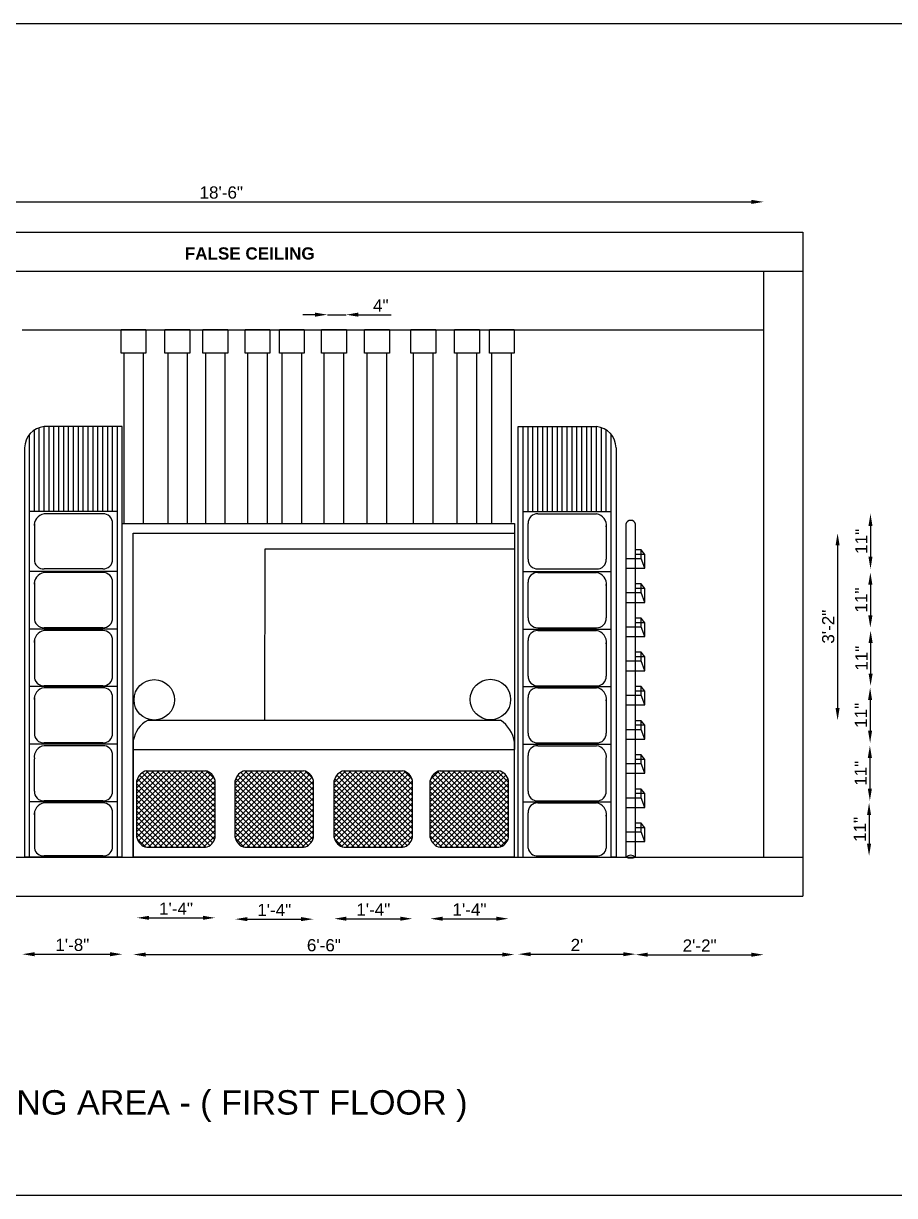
# Model space of a CAD drawing. Header units: feet. Extents: x 2272 to 4893, y 337 to 2916.
# Drawn here: x 2387 to 2565.3, y 1197.4 to 1437.5 of the extents above; entities that cross this region are included whole.
import ezdxf

# ---------------------------------------------------------------- set-up
doc = ezdxf.new("R2010")
doc.units = ezdxf.units.FT
doc.layers.add('Door', color=15, linetype='Continuous')
doc.styles.get("Standard").update_dxf_attribs({"font": 'arial.ttf'})
doc.dimstyles.new('ISO-25', dxfattribs={"dimtxt": 2.5, "dimasz": 2.5, "dimexe": 1.25, "dimexo": 0.625, "dimtad": 1, "dimdec": 0, "dimlunit": 4, "dimtxsty": 'Standard', "dimcen": 2.5, "dimse1": 1, "dimse2": 1, "dimadec": 0, "dimazin": 0, "dimtfac": 1, "dimtdec": 0, "dimtmove": 0, "dimatfit": 3, "dimfxl": 1, "dimarcsym": 0})

# ---------------------------------------------------------------- blocks, each defined once
blk = doc.blocks.new('*D467')
at = {"color": 0, "lineweight": -2, "transparency": 16777216}
blk.add_line((2576.36, 1292.28), (2576.36, 1269.26), dxfattribs=at)
at = {"color": 0, "transparency": 16777216}
for points in [[(2575.94, 1292.28), (2576.77, 1292.28), (2576.36, 1294.78)], [(2575.94, 1269.26), (2576.77, 1269.26), (2576.36, 1266.76)]]:
    blk.add_solid(points, dxfattribs=at)
at = {"layer": 'Defpoints', "color": 0, "transparency": 16777216}
for p in [(2484.66, 1294.78), (2485.95, 1266.76), (2576.36, 1266.76)]:
    blk.add_point(p, dxfattribs=at)
at = {"color": 0, "transparency": 16777216, "insert": (2574.48, 1280.77), "char_height": 2.5, "attachment_point": 5, "rotation": 90}
blk.add_mtext('2\'-4"', dxfattribs=at)
blk = doc.blocks.new('*D446')
at = {"color": 0, "lineweight": -2, "transparency": 16777216}
blk.add_line((2553.63, 1330.59), (2553.63, 1297.29), dxfattribs=at)
at = {"color": 0, "transparency": 16777216}
for points in [[(2553.21, 1330.59), (2554.04, 1330.59), (2553.63, 1333.09)], [(2553.21, 1297.29), (2554.04, 1297.29), (2553.63, 1294.79)]]:
    blk.add_solid(points, dxfattribs=at)
at = {"layer": 'Defpoints', "color": 0, "transparency": 16777216}
for p in [(2420.8, 1333.09), (2420.8, 1294.79), (2553.63, 1294.79)]:
    blk.add_point(p, dxfattribs=at)
at = {"color": 0, "transparency": 16777216, "insert": (2551.72, 1313.94), "char_height": 2.5, "attachment_point": 5, "rotation": 90}
blk.add_mtext('3\'-2"', dxfattribs=at)
blk = doc.blocks.new('*D468')
at = {"color": 0, "lineweight": -2, "transparency": 16777216}
blk.add_line((2318.99, 1400.93), (2535.99, 1400.93), dxfattribs=at)
at = {"color": 0, "transparency": 16777216}
for points in [[(2318.99, 1401.34), (2318.99, 1400.51), (2316.49, 1400.93)], [(2535.99, 1401.34), (2535.99, 1400.51), (2538.49, 1400.93)]]:
    blk.add_solid(points, dxfattribs=at)
at = {"layer": 'Defpoints', "color": 0, "transparency": 16777216}
for p in [(2538.49, 1400.93), (2316.49, 1386.76), (2538.49, 1386.76)]:
    blk.add_point(p, dxfattribs=at)
at = {"color": 0, "transparency": 16777216, "insert": (2427.49, 1402.83), "char_height": 2.5, "attachment_point": 5}
blk.add_mtext('18\'-6"', dxfattribs=at)
blk = doc.blocks.new('*D447')
at = {"color": 0, "lineweight": -2, "transparency": 16777216}
for p, q in [((2446.7, 1377.83), (2444.2, 1377.83)), ((2449.2, 1377.83), (2453.04, 1377.83)), ((2455.54, 1377.83), (2462.26, 1377.83))]:
    blk.add_line(p, q, dxfattribs=at)
at = {"color": 0, "transparency": 16777216}
for points in [[(2446.7, 1378.25), (2446.7, 1377.42), (2449.2, 1377.83)], [(2455.54, 1378.25), (2455.54, 1377.42), (2453.04, 1377.83)]]:
    blk.add_solid(points, dxfattribs=at)
at = {"layer": 'Defpoints', "color": 0, "transparency": 16777216}
for p in [(2453.04, 1377.83), (2449.2, 1369.94), (2453.04, 1369.94)]:
    blk.add_point(p, dxfattribs=at)
at = {"color": 0, "transparency": 16777216, "insert": (2460.15, 1379.71), "char_height": 2.5, "attachment_point": 5}
blk.add_mtext('4"', dxfattribs=at)
blk = doc.blocks.new('*D451')
at = {"color": 0, "lineweight": -2, "transparency": 16777216}
blk.add_line((2389.27, 1246.87), (2404.74, 1246.87), dxfattribs=at)
at = {"color": 0, "transparency": 16777216}
for points in [[(2389.27, 1247.28), (2389.27, 1246.45), (2386.77, 1246.87)], [(2404.74, 1247.28), (2404.74, 1246.45), (2407.24, 1246.87)]]:
    blk.add_solid(points, dxfattribs=at)
at = {"layer": 'Defpoints', "color": 0, "transparency": 16777216}
for p in [(2386.77, 1266.76), (2407.24, 1266.76), (2407.24, 1246.87)]:
    blk.add_point(p, dxfattribs=at)
at = {"color": 0, "transparency": 16777216, "insert": (2397.01, 1248.77), "char_height": 2.5, "attachment_point": 5}
blk.add_mtext('1\'-8"', dxfattribs=at)
blk = doc.blocks.new('*D452')
at = {"color": 0, "lineweight": -2, "transparency": 16777216}
blk.add_line((2411.99, 1246.8), (2484.99, 1246.8), dxfattribs=at)
at = {"color": 0, "transparency": 16777216}
for points in [[(2411.99, 1247.21), (2411.99, 1246.38), (2409.49, 1246.8)], [(2484.99, 1247.21), (2484.99, 1246.38), (2487.49, 1246.8)]]:
    blk.add_solid(points, dxfattribs=at)
at = {"layer": 'Defpoints', "color": 0, "transparency": 16777216}
for p in [(2409.49, 1266.76), (2487.49, 1266.76), (2487.49, 1246.8)]:
    blk.add_point(p, dxfattribs=at)
at = {"color": 0, "transparency": 16777216, "insert": (2448.49, 1248.7), "char_height": 2.5, "attachment_point": 5}
blk.add_mtext('6\'-6"', dxfattribs=at)
blk = doc.blocks.new('*D453')
at = {"color": 0, "lineweight": -2, "transparency": 16777216}
blk.add_line((2490.79, 1246.88), (2509.79, 1246.88), dxfattribs=at)
at = {"color": 0, "transparency": 16777216}
for points in [[(2490.79, 1247.29), (2490.79, 1246.46), (2488.29, 1246.88)], [(2509.79, 1247.29), (2509.79, 1246.46), (2512.29, 1246.88)]]:
    blk.add_solid(points, dxfattribs=at)
at = {"layer": 'Defpoints', "color": 0, "transparency": 16777216}
for p in [(2488.29, 1266.76), (2512.29, 1266.76), (2512.29, 1246.88)]:
    blk.add_point(p, dxfattribs=at)
at = {"color": 0, "transparency": 16777216, "insert": (2500.29, 1248.76), "char_height": 2.5, "attachment_point": 5}
blk.add_mtext("2'", dxfattribs=at)
blk = doc.blocks.new('*D454')
at = {"color": 0, "lineweight": -2, "transparency": 16777216}
blk.add_line((2514.79, 1246.77), (2535.99, 1246.77), dxfattribs=at)
at = {"color": 0, "transparency": 16777216}
for points in [[(2514.79, 1247.19), (2514.79, 1246.35), (2512.29, 1246.77)], [(2535.99, 1247.19), (2535.99, 1246.35), (2538.49, 1246.77)]]:
    blk.add_solid(points, dxfattribs=at)
at = {"layer": 'Defpoints', "color": 0, "transparency": 16777216}
for p in [(2512.29, 1266.76), (2538.49, 1266.76), (2538.49, 1246.77)]:
    blk.add_point(p, dxfattribs=at)
at = {"color": 0, "transparency": 16777216, "insert": (2525.39, 1248.65), "char_height": 2.5, "attachment_point": 5}
blk.add_mtext('2\'-2"', dxfattribs=at)
blk = doc.blocks.new('*D455')
at = {"color": 0, "lineweight": -2, "transparency": 16777216}
blk.add_line((2412.73, 1254.32), (2423.73, 1254.32), dxfattribs=at)
at = {"color": 0, "transparency": 16777216}
for points in [[(2412.73, 1254.74), (2412.73, 1253.91), (2410.23, 1254.32)], [(2423.73, 1254.74), (2423.73, 1253.91), (2426.23, 1254.32)]]:
    blk.add_solid(points, dxfattribs=at)
at = {"layer": 'Defpoints', "color": 0, "transparency": 16777216}
for p in [(2410.23, 1270.76), (2426.23, 1270.76), (2426.23, 1254.32)]:
    blk.add_point(p, dxfattribs=at)
at = {"color": 0, "transparency": 16777216, "insert": (2418.23, 1256.2), "char_height": 2.5, "attachment_point": 5}
blk.add_mtext('1\'-4"', dxfattribs=at)
blk = doc.blocks.new('*D456')
at = {"color": 0, "lineweight": -2, "transparency": 16777216}
blk.add_line((2432.84, 1254.05), (2443.84, 1254.05), dxfattribs=at)
at = {"color": 0, "transparency": 16777216}
for points in [[(2432.84, 1254.47), (2432.84, 1253.64), (2430.34, 1254.05)], [(2443.84, 1254.47), (2443.84, 1253.64), (2446.34, 1254.05)]]:
    blk.add_solid(points, dxfattribs=at)
at = {"layer": 'Defpoints', "color": 0, "transparency": 16777216}
for p in [(2430.34, 1270.76), (2446.34, 1270.76), (2446.34, 1254.05)]:
    blk.add_point(p, dxfattribs=at)
at = {"color": 0, "transparency": 16777216, "insert": (2438.34, 1255.93), "char_height": 2.5, "attachment_point": 5}
blk.add_mtext('1\'-4"', dxfattribs=at)
blk = doc.blocks.new('*D457')
at = {"color": 0, "lineweight": -2, "transparency": 16777216}
blk.add_line((2453.11, 1254.14), (2464.11, 1254.14), dxfattribs=at)
at = {"color": 0, "transparency": 16777216}
for points in [[(2453.11, 1254.56), (2453.11, 1253.73), (2450.61, 1254.14)], [(2464.11, 1254.56), (2464.11, 1253.73), (2466.61, 1254.14)]]:
    blk.add_solid(points, dxfattribs=at)
at = {"layer": 'Defpoints', "color": 0, "transparency": 16777216}
for p in [(2450.61, 1270.76), (2466.61, 1270.76), (2466.61, 1254.14)]:
    blk.add_point(p, dxfattribs=at)
at = {"color": 0, "transparency": 16777216, "insert": (2458.61, 1256.02), "char_height": 2.5, "attachment_point": 5}
blk.add_mtext('1\'-4"', dxfattribs=at)
blk = doc.blocks.new('*D458')
at = {"color": 0, "lineweight": -2, "transparency": 16777216}
blk.add_line((2472.78, 1254.14), (2483.78, 1254.14), dxfattribs=at)
at = {"color": 0, "transparency": 16777216}
for points in [[(2472.78, 1254.56), (2472.78, 1253.73), (2470.28, 1254.14)], [(2483.78, 1254.56), (2483.78, 1253.73), (2486.28, 1254.14)]]:
    blk.add_solid(points, dxfattribs=at)
at = {"layer": 'Defpoints', "color": 0, "transparency": 16777216}
for p in [(2470.28, 1270.76), (2486.28, 1270.76), (2486.28, 1254.14)]:
    blk.add_point(p, dxfattribs=at)
at = {"color": 0, "transparency": 16777216, "insert": (2478.28, 1256.02), "char_height": 2.5, "attachment_point": 5}
blk.add_mtext('1\'-4"', dxfattribs=at)
blk = doc.blocks.new('*D474')
at = {"color": 0, "lineweight": -2, "transparency": 16777216}
blk.add_line((2560.36, 1334.56), (2560.36, 1328.26), dxfattribs=at)
at = {"color": 0, "transparency": 16777216}
for points in [[(2559.94, 1334.56), (2560.77, 1334.56), (2560.36, 1337.06)], [(2559.94, 1328.26), (2560.77, 1328.26), (2560.36, 1325.76)]]:
    blk.add_solid(points, dxfattribs=at)
at = {"layer": 'Defpoints', "color": 0, "transparency": 16777216}
for p in [(2504.29, 1337.06), (2504.29, 1325.76), (2560.36, 1325.76)]:
    blk.add_point(p, dxfattribs=at)
at = {"color": 0, "transparency": 16777216, "insert": (2558.48, 1331.41), "char_height": 2.5, "attachment_point": 5, "rotation": 90}
blk.add_mtext('11"', dxfattribs=at)
blk = doc.blocks.new('*D475')
at = {"color": 0, "lineweight": -2, "transparency": 16777216}
blk.add_line((2560.33, 1322.54), (2560.33, 1316.24), dxfattribs=at)
at = {"color": 0, "transparency": 16777216}
for points in [[(2559.91, 1322.54), (2560.75, 1322.54), (2560.33, 1325.04)], [(2559.91, 1316.24), (2560.75, 1316.24), (2560.33, 1313.74)]]:
    blk.add_solid(points, dxfattribs=at)
at = {"layer": 'Defpoints', "color": 0, "transparency": 16777216}
for p in [(2504.29, 1325.04), (2504.29, 1313.74), (2560.33, 1313.74)]:
    blk.add_point(p, dxfattribs=at)
at = {"color": 0, "transparency": 16777216, "insert": (2558.45, 1319.39), "char_height": 2.5, "attachment_point": 5, "rotation": 90}
blk.add_mtext('11"', dxfattribs=at)
blk = doc.blocks.new('*D476')
at = {"color": 0, "lineweight": -2, "transparency": 16777216}
blk.add_line((2560.38, 1310.63), (2560.38, 1304.33), dxfattribs=at)
at = {"color": 0, "transparency": 16777216}
for points in [[(2559.97, 1310.63), (2560.8, 1310.63), (2560.38, 1313.13)], [(2559.97, 1304.33), (2560.8, 1304.33), (2560.38, 1301.83)]]:
    blk.add_solid(points, dxfattribs=at)
at = {"layer": 'Defpoints', "color": 0, "transparency": 16777216}
for p in [(2504.29, 1313.13), (2504.29, 1301.83), (2560.38, 1301.83)]:
    blk.add_point(p, dxfattribs=at)
at = {"color": 0, "transparency": 16777216, "insert": (2558.5, 1307.48), "char_height": 2.5, "attachment_point": 5, "rotation": 90}
blk.add_mtext('11"', dxfattribs=at)
blk = doc.blocks.new('*D477')
at = {"color": 0, "lineweight": -2, "transparency": 16777216}
blk.add_line((2560.28, 1298.94), (2560.28, 1292.64), dxfattribs=at)
at = {"color": 0, "transparency": 16777216}
for points in [[(2559.86, 1298.94), (2560.69, 1298.94), (2560.28, 1301.44)], [(2559.86, 1292.64), (2560.69, 1292.64), (2560.28, 1290.14)]]:
    blk.add_solid(points, dxfattribs=at)
at = {"layer": 'Defpoints', "color": 0, "transparency": 16777216}
for p in [(2504.29, 1301.44), (2504.29, 1290.14), (2560.28, 1290.14)]:
    blk.add_point(p, dxfattribs=at)
at = {"color": 0, "transparency": 16777216, "insert": (2558.4, 1295.79), "char_height": 2.5, "attachment_point": 5, "rotation": 90}
blk.add_mtext('11"', dxfattribs=at)
blk = doc.blocks.new('*D478')
at = {"color": 0, "lineweight": -2, "transparency": 16777216}
blk.add_line((2560.23, 1287.07), (2560.23, 1280.77), dxfattribs=at)
at = {"color": 0, "transparency": 16777216}
for points in [[(2559.81, 1287.07), (2560.65, 1287.07), (2560.23, 1289.57)], [(2559.81, 1280.77), (2560.65, 1280.77), (2560.23, 1278.27)]]:
    blk.add_solid(points, dxfattribs=at)
at = {"layer": 'Defpoints', "color": 0, "transparency": 16777216}
for p in [(2504.29, 1289.57), (2504.29, 1278.27), (2560.23, 1278.27)]:
    blk.add_point(p, dxfattribs=at)
at = {"color": 0, "transparency": 16777216, "insert": (2558.35, 1283.92), "char_height": 2.5, "attachment_point": 5, "rotation": 90}
blk.add_mtext('11"', dxfattribs=at)
blk = doc.blocks.new('*D479')
at = {"color": 0, "lineweight": -2, "transparency": 16777216}
blk.add_line((2560.07, 1275.35), (2560.07, 1269.49), dxfattribs=at)
at = {"color": 0, "transparency": 16777216}
for points in [[(2559.65, 1275.35), (2560.48, 1275.35), (2560.07, 1277.85)], [(2559.65, 1269.49), (2560.48, 1269.49), (2560.07, 1266.99)]]:
    blk.add_solid(points, dxfattribs=at)
at = {"layer": 'Defpoints', "color": 0, "transparency": 16777216}
for p in [(2504.29, 1277.85), (2504.29, 1266.99), (2560.07, 1266.99)]:
    blk.add_point(p, dxfattribs=at)
at = {"color": 0, "transparency": 16777216, "insert": (2558.19, 1272.42), "char_height": 2.5, "attachment_point": 5, "rotation": 90}
blk.add_mtext('11"', dxfattribs=at)

msp = doc.modelspace()

# ---------------------------------------------------------------- hatches: boundary and pattern name
at = {"layer": 'Door', "true_color": 0xcb9061}
h = msp.add_hatch(dxfattribs=at)
h.set_pattern_fill('ANSI37', color=33, scale=0.25)
h.paths.add_polyline_path([(2426.231, 1282.422, 0.3027756), (2424.231, 1284.422), (2412.231, 1284.422, 0.3027756), (2410.231, 1282.422), (2410.231, 1270.758, 0.3027756), (2412.231, 1268.758), (2424.231, 1268.758, 0.3027756), (2426.231, 1270.758)])
h.paths.add_polyline_path([(2446.341, 1282.422, 0.3027756), (2444.341, 1284.422), (2432.341, 1284.422, 0.3027756), (2430.341, 1282.422), (2430.341, 1270.758, 0.3027756), (2432.341, 1268.758), (2444.341, 1268.758, 0.3027756), (2446.341, 1270.758)])
h.paths.add_polyline_path([(2466.612, 1282.422, 0.3027756), (2464.612, 1284.422), (2452.612, 1284.422, 0.3027756), (2450.612, 1282.422), (2450.612, 1270.758, 0.3027756), (2452.612, 1268.758), (2464.612, 1268.758, 0.3027756), (2466.612, 1270.758)])
h.paths.add_polyline_path([(2486.275, 1282.422, 0.3027756), (2484.275, 1284.422), (2472.275, 1284.422, 0.3027756), (2470.275, 1282.422), (2470.275, 1270.758, 0.3027756), (2472.275, 1268.758), (2484.275, 1268.758, 0.3027756), (2486.275, 1270.758)])

# ---------------------------------------------------------------- linework, layer by layer
at = {"color": 141, "true_color": 0xadddf7}
for p, q in [((2389.243, 1337.558), (2389.243, 1354.209)), ((2390.243, 1337.558), (2390.243, 1354.703)), ((2390.243, 1337.558), (2390.243, 1354.703)), ((2391.243, 1337.558), (2391.243, 1354.925)), ((2392.243, 1337.558), (2392.243, 1354.925)), ((2393.243, 1337.558), (2393.243, 1354.925)), ((2394.243, 1337.558), (2394.243, 1354.925)), ((2395.243, 1337.558), (2395.243, 1354.925)), ((2396.243, 1337.558), (2396.243, 1354.925)), ((2397.243, 1337.558), (2397.243, 1354.925)), ((2398.243, 1337.558), (2398.243, 1354.925)), ((2399.243, 1337.558), (2399.243, 1354.925)), ((2400.243, 1337.558), (2400.243, 1354.925)), ((2401.243, 1337.558), (2401.243, 1354.925)), ((2402.243, 1337.558), (2402.243, 1354.925)), ((2403.243, 1337.558), (2403.243, 1354.925)), ((2404.243, 1337.558), (2404.243, 1354.925)), ((2405.243, 1337.558), (2405.243, 1354.925)), ((2406.243, 1266.758), (2406.243, 1354.925)), ((2407.243, 1266.758), (2407.243, 1354.925)), ((2488.286, 1266.758), (2488.286, 1354.925)), ((2489.286, 1266.758), (2489.286, 1354.925)), ((2490.286, 1337.558), (2490.286, 1354.925)), ((2491.286, 1337.558), (2491.286, 1354.925)), ((2492.286, 1337.558), (2492.286, 1354.925)), ((2493.286, 1337.558), (2493.286, 1354.925)), ((2494.286, 1337.558), (2494.286, 1354.925)), ((2495.286, 1337.558), (2495.286, 1354.925)), ((2496.286, 1337.558), (2496.286, 1354.925)), ((2497.286, 1337.558), (2497.286, 1354.925)), ((2498.286, 1337.558), (2498.286, 1354.925)), ((2499.286, 1337.558), (2499.286, 1354.925)), ((2500.286, 1337.558), (2500.286, 1354.925)), ((2501.286, 1337.558), (2501.286, 1354.925)), ((2502.286, 1337.558), (2502.286, 1354.925)), ((2503.286, 1337.558), (2503.286, 1354.925)), ((2504.286, 1337.558), (2504.286, 1354.925)), ((2505.286, 1337.558), (2505.286, 1354.703)), ((2505.286, 1337.558), (2505.286, 1354.703)), ((2506.286, 1337.558), (2506.286, 1354.209)), ((2388.243, 1266.758), (2388.243, 1353.302)), ((2507.286, 1266.758), (2507.286, 1353.302)), ((2406.243, 1266.758), (2406.243, 1337.558)), ((2407.243, 1266.758), (2387.243, 1266.758))]:
    msp.add_line(p, q, dxfattribs=at)
at = {"color": 4}
for p, q in [((2407.243, 1354.925), (2391.243, 1354.925)), ((2488.286, 1354.925), (2504.286, 1354.925)), ((2387.243, 1350.533), (2387.243, 1266.758)), ((2508.286, 1350.533), (2508.286, 1266.758)), ((2412.231, 1284.422), (2424.231, 1284.422)), ((2432.341, 1284.422), (2444.341, 1284.422)), ((2452.612, 1284.422), (2464.612, 1284.422)), ((2472.275, 1284.422), (2484.275, 1284.422)), ((2410.231, 1270.758), (2410.231, 1282.422)), ((2426.231, 1270.758), (2426.231, 1282.422)), ((2430.341, 1270.758), (2430.341, 1282.422)), ((2446.341, 1270.758), (2446.341, 1282.422)), ((2450.612, 1270.758), (2450.612, 1282.422)), ((2466.612, 1270.758), (2466.612, 1282.422)), ((2470.275, 1270.758), (2470.275, 1282.422)), ((2486.275, 1270.758), (2486.275, 1282.422)), ((2412.231, 1268.758), (2424.231, 1268.758)), ((2432.341, 1268.758), (2444.341, 1268.758)), ((2452.612, 1268.758), (2464.612, 1268.758)), ((2472.275, 1268.758), (2484.275, 1268.758)), ((2387.243, 1266.758), (2388.243, 1266.758)), ((2475.949, 1266.758), (2477.949, 1266.758)), ((2508.286, 1266.758), (2507.286, 1266.758))]:
    msp.add_line(p, q, dxfattribs=at)
at = {"color": 30, "true_color": 0xf26722}
for p, q in [((2406.243, 1337.558), (2388.243, 1337.558)), ((2388.243, 1266.758), (2388.243, 1337.558)), ((2403.243, 1337.058), (2391.243, 1337.058)), ((2489.286, 1337.558), (2507.286, 1337.558)), ((2489.286, 1266.758), (2489.286, 1337.558)), ((2492.286, 1337.058), (2504.286, 1337.058)), ((2507.286, 1266.758), (2507.286, 1337.558)), ((2389.243, 1335.009), (2389.243, 1327.758)), ((2405.243, 1327.758), (2405.243, 1335.058)), ((2490.286, 1327.758), (2490.286, 1335.058)), ((2506.286, 1335.009), (2506.286, 1327.758)), ((2406.243, 1325.258), (2388.243, 1325.258)), ((2403.243, 1325.758), (2391.243, 1325.758)), ((2403.243, 1325.035), (2391.243, 1325.035)), ((2489.286, 1325.258), (2507.286, 1325.258)), ((2492.286, 1325.758), (2504.286, 1325.758)), ((2492.286, 1325.035), (2504.286, 1325.035)), ((2389.243, 1322.987), (2389.243, 1315.735)), ((2405.243, 1315.735), (2405.243, 1323.035)), ((2490.286, 1315.735), (2490.286, 1323.035)), ((2506.286, 1322.987), (2506.286, 1315.735)), ((2406.243, 1313.458), (2388.243, 1313.458)), ((2403.243, 1313.735), (2391.243, 1313.735)), ((2403.243, 1313.13), (2391.243, 1313.13)), ((2489.286, 1313.458), (2507.286, 1313.458)), ((2492.286, 1313.735), (2504.286, 1313.735)), ((2492.286, 1313.13), (2504.286, 1313.13)), ((2389.243, 1311.081), (2389.243, 1303.83)), ((2405.243, 1303.83), (2405.243, 1311.13)), ((2490.286, 1303.83), (2490.286, 1311.13)), ((2506.286, 1311.081), (2506.286, 1303.83)), ((2406.243, 1301.658), (2388.243, 1301.658)), ((2403.243, 1301.83), (2391.243, 1301.83)), ((2403.243, 1301.442), (2391.243, 1301.442)), ((2489.286, 1301.658), (2507.286, 1301.658)), ((2492.286, 1301.83), (2504.286, 1301.83)), ((2492.286, 1301.442), (2504.286, 1301.442)), ((2389.243, 1299.394), (2389.243, 1292.142)), ((2405.243, 1292.142), (2405.243, 1299.442)), ((2490.286, 1292.142), (2490.286, 1299.442)), ((2506.286, 1299.394), (2506.286, 1292.142)), ((2406.243, 1289.858), (2388.243, 1289.858)), ((2403.243, 1290.142), (2391.243, 1290.142)), ((2403.243, 1289.572), (2391.243, 1289.572)), ((2409.488, 1290.608), (2409.488, 1266.758)), ((2489.286, 1289.858), (2507.286, 1289.858)), ((2492.286, 1290.142), (2504.286, 1290.142)), ((2492.286, 1289.572), (2504.286, 1289.572)), ((2405.243, 1280.272), (2405.243, 1287.572)), ((2490.286, 1280.272), (2490.286, 1287.572)), ((2406.243, 1278.058), (2388.243, 1278.058)), ((2403.243, 1278.272), (2391.243, 1278.272)), ((2403.243, 1277.854), (2391.243, 1277.854)), ((2489.286, 1278.058), (2507.286, 1278.058)), ((2492.286, 1278.272), (2504.286, 1278.272)), ((2492.286, 1277.854), (2504.286, 1277.854)), ((2389.243, 1275.806), (2389.243, 1268.554)), ((2405.243, 1268.554), (2405.243, 1275.854)), ((2490.286, 1268.554), (2490.286, 1275.854)), ((2506.286, 1275.806), (2506.286, 1268.554)), ((2403.243, 1266.993), (2391.243, 1266.993)), ((2492.286, 1266.993), (2504.286, 1266.993))]:
    msp.add_line(p, q, dxfattribs=at)
at = {"color": 30, "true_color": 0xf8991e}
for p, q in [((2487.519, 1335.092), (2487.519, 1333.092)), ((2409.488, 1266.758), (2409.488, 1333.092)), ((2487.519, 1333.092), (2487.488, 1288.758)), ((2487.488, 1266.758), (2487.488, 1290.421)), ((2389.243, 1280.272), (2389.243, 1286.878)), ((2506.286, 1280.272), (2506.286, 1286.878)), ((2487.488, 1266.758), (2409.488, 1266.758)), ((2487.488, 1266.758), (2438.488, 1266.758))]:
    msp.add_line(p, q, dxfattribs=at)
at = {"color": 9, "true_color": 0xd19cc7}
for p, q in [((2510.286, 1334.919), (2510.286, 1327.919)), ((2512.286, 1266.758), (2512.286, 1334.919)), ((2510.286, 1327.919), (2513.455, 1327.919)), ((2510.286, 1327.919), (2510.286, 1320.919)), ((2513.455, 1329.692), (2512.286, 1329.692)), ((2514.174, 1328.753), (2512.286, 1328.753)), ((2513.455, 1327.919), (2513.455, 1329.692)), ((2514.174, 1328.753), (2513.455, 1329.692)), ((2514.176, 1325.919), (2513.455, 1327.919)), ((2514.174, 1325.919), (2514.174, 1328.753)), ((2510.286, 1325.919), (2514.176, 1325.919)), ((2513.455, 1322.692), (2512.286, 1322.692)), ((2513.455, 1320.919), (2513.455, 1322.692)), ((2514.174, 1321.753), (2513.455, 1322.692)), ((2510.286, 1320.919), (2512.286, 1320.919)), ((2510.286, 1320.919), (2510.286, 1313.919)), ((2510.286, 1320.919), (2513.455, 1320.919)), ((2514.174, 1321.753), (2512.286, 1321.753)), ((2514.176, 1318.919), (2513.455, 1320.919)), ((2514.174, 1318.919), (2514.174, 1321.753)), ((2510.286, 1318.919), (2512.286, 1318.919)), ((2510.286, 1318.919), (2514.176, 1318.919)), ((2513.455, 1315.692), (2512.286, 1315.692)), ((2513.455, 1313.919), (2513.455, 1315.692)), ((2514.174, 1314.753), (2513.455, 1315.692)), ((2510.286, 1313.919), (2512.286, 1313.919)), ((2510.286, 1313.919), (2510.286, 1306.919)), ((2510.286, 1313.919), (2513.455, 1313.919)), ((2514.174, 1314.753), (2512.286, 1314.753)), ((2514.176, 1311.919), (2513.455, 1313.919)), ((2514.174, 1311.919), (2514.174, 1314.753)), ((2510.286, 1311.919), (2512.286, 1311.919)), ((2510.286, 1311.919), (2514.176, 1311.919)), ((2513.455, 1308.692), (2512.286, 1308.692)), ((2513.455, 1306.919), (2513.455, 1308.692)), ((2514.174, 1307.753), (2513.455, 1308.692)), ((2510.286, 1306.919), (2512.286, 1306.919)), ((2510.286, 1306.919), (2510.286, 1299.919)), ((2510.286, 1306.919), (2513.455, 1306.919)), ((2514.174, 1307.753), (2512.286, 1307.753)), ((2514.176, 1304.919), (2513.455, 1306.919)), ((2514.174, 1304.919), (2514.174, 1307.753)), ((2510.286, 1304.919), (2512.286, 1304.919)), ((2510.286, 1304.919), (2514.176, 1304.919)), ((2513.455, 1301.692), (2512.286, 1301.692)), ((2513.455, 1299.919), (2513.455, 1301.692)), ((2514.174, 1300.753), (2513.455, 1301.692)), ((2510.286, 1299.919), (2512.286, 1299.919)), ((2510.286, 1299.919), (2510.286, 1292.919)), ((2510.286, 1299.919), (2513.455, 1299.919)), ((2514.174, 1300.753), (2512.286, 1300.753)), ((2514.176, 1297.919), (2513.455, 1299.919)), ((2514.174, 1297.919), (2514.174, 1300.753)), ((2510.286, 1297.919), (2512.286, 1297.919)), ((2510.286, 1297.919), (2514.176, 1297.919)), ((2513.455, 1294.692), (2512.286, 1294.692)), ((2514.174, 1293.753), (2512.286, 1293.753)), ((2513.455, 1292.919), (2513.455, 1294.692)), ((2514.174, 1293.753), (2513.455, 1294.692)), ((2514.174, 1290.919), (2514.174, 1293.753)), ((2510.286, 1292.919), (2512.286, 1292.919)), ((2510.286, 1292.919), (2510.286, 1285.919)), ((2510.286, 1292.919), (2513.455, 1292.919)), ((2514.176, 1290.919), (2513.455, 1292.919)), ((2510.286, 1290.919), (2512.286, 1290.919)), ((2510.286, 1290.919), (2514.176, 1290.919)), ((2513.455, 1287.692), (2512.286, 1287.692)), ((2514.174, 1286.753), (2512.286, 1286.753)), ((2513.455, 1285.919), (2513.455, 1287.692)), ((2514.174, 1286.753), (2513.455, 1287.692)), ((2514.174, 1283.919), (2514.174, 1286.753)), ((2510.286, 1285.919), (2512.286, 1285.919)), ((2510.286, 1285.919), (2510.286, 1278.919)), ((2510.286, 1285.919), (2513.455, 1285.919)), ((2514.176, 1283.919), (2513.455, 1285.919)), ((2510.286, 1283.919), (2512.286, 1283.919)), ((2510.286, 1283.919), (2514.176, 1283.919)), ((2513.455, 1280.692), (2512.286, 1280.692)), ((2514.174, 1279.753), (2512.286, 1279.753)), ((2513.455, 1278.919), (2513.455, 1280.692)), ((2514.174, 1279.753), (2513.455, 1280.692)), ((2514.174, 1276.919), (2514.174, 1279.753)), ((2510.286, 1278.919), (2512.286, 1278.919)), ((2510.286, 1278.919), (2510.286, 1266.758)), ((2510.286, 1278.919), (2513.455, 1278.919)), ((2510.286, 1276.919), (2512.286, 1276.919)), ((2510.286, 1276.919), (2514.176, 1276.919)), ((2514.176, 1276.919), (2513.455, 1278.919)), ((2513.455, 1273.692), (2512.286, 1273.692)), ((2514.174, 1272.753), (2512.286, 1272.753)), ((2513.455, 1271.919), (2513.455, 1273.692)), ((2514.174, 1272.753), (2513.455, 1273.692)), ((2514.174, 1269.919), (2514.174, 1272.753)), ((2510.286, 1271.919), (2512.286, 1271.919)), ((2510.286, 1271.919), (2513.455, 1271.919)), ((2510.286, 1269.919), (2512.286, 1269.919)), ((2510.286, 1269.919), (2514.176, 1269.919)), ((2514.176, 1269.919), (2513.455, 1271.919))]:
    msp.add_line(p, q, dxfattribs=at)
msp.add_lwpolyline([(2271.982, 1437.469), (2589.452, 1437.469), (2589.452, 1197.45), (2271.982, 1197.45)], close=True)
at = {"color": 85, "true_color": 0x58ba48}
msp.add_lwpolyline([(2436.428, 1294.796), (2436.484, 1329.9), (2487.519, 1329.9)], dxfattribs=at)
at = {"color": 4}
for centre, radius, start, end in [((2391.704, 1350.487), 4.462, 95.93699, 179.41078), ((2503.824, 1350.487), 4.462, 0.58922, 84.06301), ((2412.731, 1281.922), 2.55, 101.30993, 168.69007), ((2423.731, 1281.922), 2.55, 11.30993, 78.69007), ((2432.841, 1281.922), 2.55, 101.30993, 168.69007), ((2443.841, 1281.922), 2.55, 11.30993, 78.69007), ((2453.112, 1281.922), 2.55, 101.30993, 168.69007), ((2464.112, 1281.922), 2.55, 11.30993, 78.69007), ((2472.775, 1281.922), 2.55, 101.30993, 168.69007), ((2483.775, 1281.922), 2.55, 11.30993, 78.69007), ((2412.731, 1271.258), 2.55, 191.30993, 258.69007), ((2423.731, 1271.258), 2.55, 281.30993, 348.69007), ((2432.841, 1271.258), 2.55, 191.30993, 258.69007), ((2443.841, 1271.258), 2.55, 281.30993, 348.69007), ((2453.112, 1271.258), 2.55, 191.30993, 258.69007), ((2464.112, 1271.258), 2.55, 281.30993, 348.69007), ((2472.775, 1271.258), 2.55, 191.30993, 258.69007), ((2483.775, 1271.258), 2.55, 281.30993, 348.69007)]:
    msp.add_arc(centre, radius, start, end, dxfattribs=at)
at = {"color": 30, "true_color": 0xf26722}
for centre, radius, start, end in [((2391.623, 1334.686), 2.402, 99.10242, 187.72487), ((2403.312, 1335.128), 1.932, 357.93045, 92.06955), ((2492.216, 1335.128), 1.932, 87.93045, 182.06955), ((2503.906, 1334.686), 2.402, 352.27513, 80.89758), ((2391.153, 1327.668), 1.912, 177.30087, 272.69913), ((2403.312, 1327.688), 1.932, 267.93045, 2.06955), ((2492.216, 1327.688), 1.932, 177.93045, 272.06955), ((2504.376, 1327.668), 1.912, 267.30087, 2.69913), ((2391.623, 1322.664), 2.402, 99.10242, 187.72487), ((2403.312, 1323.105), 1.932, 357.93045, 92.06955), ((2492.216, 1323.105), 1.932, 87.93045, 182.06955), ((2503.906, 1322.664), 2.402, 352.27513, 80.89758), ((2391.153, 1315.645), 1.912, 177.30087, 272.69913), ((2403.312, 1315.666), 1.932, 267.93045, 2.06955), ((2492.216, 1315.666), 1.932, 177.93045, 272.06955), ((2504.376, 1315.645), 1.912, 267.30087, 2.69913), ((2391.623, 1310.758), 2.402, 99.10242, 187.72487), ((2403.312, 1311.199), 1.932, 357.93045, 92.06955), ((2492.216, 1311.199), 1.932, 87.93045, 182.06955), ((2503.906, 1310.758), 2.402, 352.27513, 80.89758), ((2391.153, 1303.74), 1.912, 177.30087, 272.69913), ((2403.312, 1303.76), 1.932, 267.93045, 2.06955), ((2492.216, 1303.76), 1.932, 177.93045, 272.06955), ((2504.376, 1303.74), 1.912, 267.30087, 2.69913), ((2391.623, 1299.071), 2.402, 99.10242, 187.72487), ((2403.312, 1299.512), 1.932, 357.93045, 92.06955), ((2492.216, 1299.512), 1.932, 87.93045, 182.06955), ((2503.906, 1299.071), 2.402, 352.27513, 80.89758), ((2391.153, 1292.052), 1.912, 177.30087, 272.69913), ((2403.312, 1292.073), 1.932, 267.93045, 2.06955), ((2492.216, 1292.073), 1.932, 177.93045, 272.06955), ((2504.376, 1292.052), 1.912, 267.30087, 2.69913), ((2391.623, 1287.201), 2.402, 99.10242, 187.72487), ((2403.312, 1287.642), 1.932, 357.93045, 92.06955), ((2492.216, 1287.642), 1.932, 87.93045, 182.06955), ((2503.906, 1287.201), 2.402, 352.27513, 80.89758), ((2391.153, 1280.182), 1.912, 177.30087, 272.69913), ((2403.312, 1280.202), 1.932, 267.93045, 2.06955), ((2492.216, 1280.202), 1.932, 177.93045, 272.06955), ((2504.376, 1280.182), 1.912, 267.30087, 2.69913), ((2391.623, 1275.483), 2.402, 99.10242, 187.72487), ((2403.312, 1275.924), 1.932, 357.93045, 92.06955), ((2492.216, 1275.924), 1.932, 87.93045, 182.06955), ((2503.906, 1275.483), 2.402, 352.27513, 80.89758), ((2391.126, 1268.904), 1.915, 190.53103, 273.4961), ((2403.315, 1268.961), 1.969, 267.87925, 348.09363), ((2492.213, 1268.961), 1.969, 191.90637, 272.12075), ((2504.403, 1268.904), 1.915, 266.5039, 349.46897)]:
    msp.add_arc(centre, radius, start, end, dxfattribs=at)
at = {"color": 9, "true_color": 0xd19cc7}
for centre, radius, start, end in [((2511.286, 1334.693), 1.025, 12.7638, 167.2362), ((2511.286, 1265.636), 1.503, 48.28232, 131.71768), ((2511.286, 1269.847), 3.247, 252.06294, 287.93706)]:
    msp.add_arc(centre, radius, start, end, dxfattribs=at)
at = {"layer": 'Door', "color": 146, "true_color": 0x105689}
for p, q in [((2308.486, 1394.758), (2546.486, 1394.758)), ((2514.486, 1394.628), (2514.486, 1394.758)), ((2546.486, 1394.758), (2546.486, 1258.758)), ((2308.486, 1386.758), (2546.486, 1386.758)), ((2538.486, 1386.758), (2538.486, 1266.758)), ((2386.772, 1374.758), (2538.486, 1374.758)), ((2480.478, 1294.78), (2480.478, 1294.791)), ((2480.494, 1294.78), (2480.494, 1294.791)), ((2308.486, 1266.758), (2388.772, 1266.758)), ((2388.772, 1266.758), (2546.486, 1266.758)), ((2308.486, 1258.758), (2546.486, 1258.758))]:
    msp.add_line(p, q, dxfattribs=at)
at = {"layer": 'Door', "color": 215, "true_color": 0xa953a0}
for p, q in [((2407.587, 1335.092), (2407.587, 1369.944)), ((2411.587, 1335.092), (2411.587, 1369.944)), ((2416.594, 1335.092), (2416.594, 1369.944)), ((2420.594, 1335.092), (2420.594, 1369.944)), ((2424.321, 1335.092), (2424.321, 1369.944)), ((2428.321, 1335.092), (2428.321, 1369.944)), ((2432.923, 1335.092), (2432.923, 1369.944)), ((2436.923, 1335.092), (2436.923, 1369.944)), ((2439.969, 1335.092), (2439.969, 1369.944)), ((2443.969, 1335.092), (2443.969, 1369.944)), ((2448.572, 1335.092), (2448.572, 1369.944)), ((2452.572, 1335.092), (2452.572, 1369.944)), ((2457.373, 1335.092), (2457.373, 1369.944)), ((2461.373, 1335.092), (2461.373, 1369.944)), ((2466.852, 1335.092), (2466.852, 1369.944)), ((2470.852, 1335.092), (2470.852, 1369.944)), ((2475.773, 1335.092), (2475.773, 1369.944)), ((2479.773, 1335.092), (2479.773, 1369.944)), ((2482.896, 1335.092), (2482.896, 1369.944)), ((2486.896, 1335.29), (2486.896, 1369.944))]:
    msp.add_line(p, q, dxfattribs=at)
at = {"layer": 'Door', "color": 30, "true_color": 0xf26722}
for p, q in [((2407.243, 1266.758), (2407.243, 1335.092)), ((2407.243, 1335.092), (2487.519, 1335.092)), ((2409.488, 1333.092), (2487.519, 1333.092))]:
    msp.add_line(p, q, dxfattribs=at)
at = {"layer": 'Door', "color": 7, "true_color": 0xffffff}
msp.add_line((2412.504, 1294.804), (2484.655, 1294.778), dxfattribs=at)
at = {"layer": 'Door', "color": 30, "true_color": 0xf8991e}
msp.add_line((2409.488, 1288.758), (2487.488, 1288.758), dxfattribs=at)
msp.add_line((2409.488, 1288.758), (2487.488, 1288.758), dxfattribs=at)
at = {"layer": 'Door', "color": 215, "true_color": 0xa953a0}
for points in [[(2406.98, 1374.779), (2412.057, 1374.779), (2412.057, 1369.944), (2406.98, 1369.944)], [(2415.972, 1374.779), (2421.048, 1374.779), (2421.048, 1369.944), (2415.972, 1369.944)], [(2423.749, 1374.779), (2428.825, 1374.779), (2428.825, 1369.944), (2423.749, 1369.944)], [(2432.366, 1374.779), (2437.442, 1374.779), (2437.442, 1369.944), (2432.366, 1369.944)], [(2439.398, 1374.779), (2444.474, 1374.779), (2444.474, 1369.944), (2439.398, 1369.944)], [(2448.014, 1374.779), (2453.091, 1374.779), (2453.091, 1369.944), (2448.014, 1369.944)], [(2456.83, 1374.779), (2461.907, 1374.779), (2461.907, 1369.944), (2456.83, 1369.944)], [(2466.31, 1374.779), (2471.386, 1374.779), (2471.386, 1369.944), (2466.31, 1369.944)], [(2475.23, 1374.779), (2480.307, 1374.779), (2480.307, 1369.944), (2475.23, 1369.944)], [(2482.354, 1374.779), (2487.43, 1374.779), (2487.43, 1369.944), (2482.354, 1369.944)]]:
    msp.add_lwpolyline(points, close=True, dxfattribs=at)
at = {"layer": 'Door', "color": 146, "true_color": 0x105689}
msp.add_lwpolyline([(2407.587, 1374.758), (2411.587, 1374.758), (2411.587, 1374.758), (2407.587, 1374.758)], close=True, dxfattribs=at)
msp.add_lwpolyline([(2515.338, 1374.779), (2515.338, 1374.758)], dxfattribs=at)
at = {"layer": 'Door', "color": 3}
for centre in [(2413.78, 1298.963), (2482.564, 1299.022)]:
    msp.add_circle(centre, 4.14, dxfattribs=at)
at = {"layer": 'Door', "color": 7, "true_color": 0xffffff}
for centre, radius, start, end in [((2415.169, 1289.706), 5.753, 117.59662, 170.97998), ((2481.009, 1289.334), 6.552, 8.62822, 56.18874)]:
    msp.add_arc(centre, radius, start, end, dxfattribs=at)

# ---------------------------------------------------------------- texts
at = {"color": 114, "true_color": 0x139b48, "insert": (2420.019, 1391.622), "char_height": 2.5, "attachment_point": 1}
msp.add_mtext_dynamic_manual_height_columns('{\\fArial|b1|i0|c0|p34;\\C2;\\c2092017;FALSE CEILING }', width=39.0499, gutter_width=12.5, heights=[0], dxfattribs=at)
at = {"color": 4, "insert": (2373.12, 1219.03), "char_height": 5, "attachment_point": 1}
msp.add_mtext_dynamic_manual_height_columns('LIVING AREA - ( FIRST FLOOR )', width=282.42065, gutter_width=25, heights=[0], dxfattribs=at)

# ---------------------------------------------------------------- dimensions: what is measured, and where the dimension line sits
at = {"color": 114, "true_color": 0x139b48}
for base, p1, p2, picture, middle in [((2538.486, 1400.928), (2316.486, 1386.758), (2538.486, 1386.758), '*D468', (2427.486, 1402.829)), ((2453.04, 1377.832), (2449.196, 1369.944), (2453.04, 1369.944), '*D447', (2460.152, 1379.707))]:
    dim = msp.add_linear_dim(base=base, p1=p1, p2=p2, dimstyle='ISO-25', dxfattribs=at)
    dim.commit()
    dim.dimension.update_dxf_attribs({"geometry": picture, "text_midpoint": middle})
at = {"color": 85, "true_color": 0x58ba48}
for base, p1, p2, picture, middle in [((2560.358, 1325.758), (2504.286, 1337.058), (2504.286, 1325.758), '*D474', (2558.478, 1331.408)), ((2560.33, 1313.735), (2504.286, 1325.035), (2504.286, 1313.735), '*D475', (2558.45, 1319.385)), ((2560.382, 1301.83), (2504.286, 1313.13), (2504.286, 1301.83), '*D476', (2558.502, 1307.48)), ((2560.276, 1290.142), (2504.286, 1301.442), (2504.286, 1290.142), '*D477', (2558.395, 1295.792)), ((2560.23, 1278.272), (2504.286, 1289.572), (2504.286, 1278.272), '*D478', (2558.35, 1283.922)), ((2560.067, 1266.993), (2504.286, 1277.854), (2504.286, 1266.993), '*D479', (2558.187, 1272.423))]:
    dim = msp.add_linear_dim(base=base, p1=p1, p2=p2, angle=90, dimstyle='ISO-25', dxfattribs=at)
    dim.commit()
    dim.dimension.update_dxf_attribs({"geometry": picture, "text_midpoint": middle})
at = {"color": 114, "true_color": 0x139b48}
for base, p1, p2, picture, middle in [((2553.627, 1294.791), (2420.801, 1333.092), (2420.801, 1294.791), '*D446', (2551.724, 1313.942)), ((2576.358, 1266.758), (2484.655, 1294.778), (2485.947, 1266.758), '*D467', (2574.478, 1280.768))]:
    dim = msp.add_linear_dim(base=base, p1=p1, p2=p2, angle=90, dimstyle='ISO-25', dxfattribs=at)
    dim.commit()
    dim.dimension.update_dxf_attribs({"geometry": picture, "text_midpoint": middle})
at = {"color": 85, "true_color": 0x58ba48}
for base, p1, p2, picture, middle in [((2426.231, 1254.323), (2410.231, 1270.758), (2426.231, 1270.758), '*D455', (2418.231, 1256.203)), ((2446.341, 1254.053), (2430.341, 1270.758), (2446.341, 1270.758), '*D456', (2438.341, 1255.933)), ((2466.612, 1254.143), (2450.612, 1270.758), (2466.612, 1270.758), '*D457', (2458.612, 1256.023)), ((2486.275, 1254.143), (2470.275, 1270.758), (2486.275, 1270.758), '*D458', (2478.275, 1256.023)), ((2407.243, 1246.866), (2386.772, 1266.758), (2407.243, 1266.758), '*D451', (2397.007, 1248.767)), ((2487.488, 1246.795), (2409.488, 1266.758), (2487.488, 1266.758), '*D452', (2448.488, 1248.697)), ((2512.286, 1246.878), (2488.286, 1266.758), (2512.286, 1266.758), '*D453', (2500.286, 1248.758)), ((2538.486, 1246.769), (2512.286, 1266.758), (2538.486, 1266.758), '*D454', (2525.386, 1248.649))]:
    dim = msp.add_linear_dim(base=base, p1=p1, p2=p2, dimstyle='ISO-25', dxfattribs=at)
    dim.commit()
    dim.dimension.update_dxf_attribs({"geometry": picture, "text_midpoint": middle})

doc.saveas('drawing.dxf')
